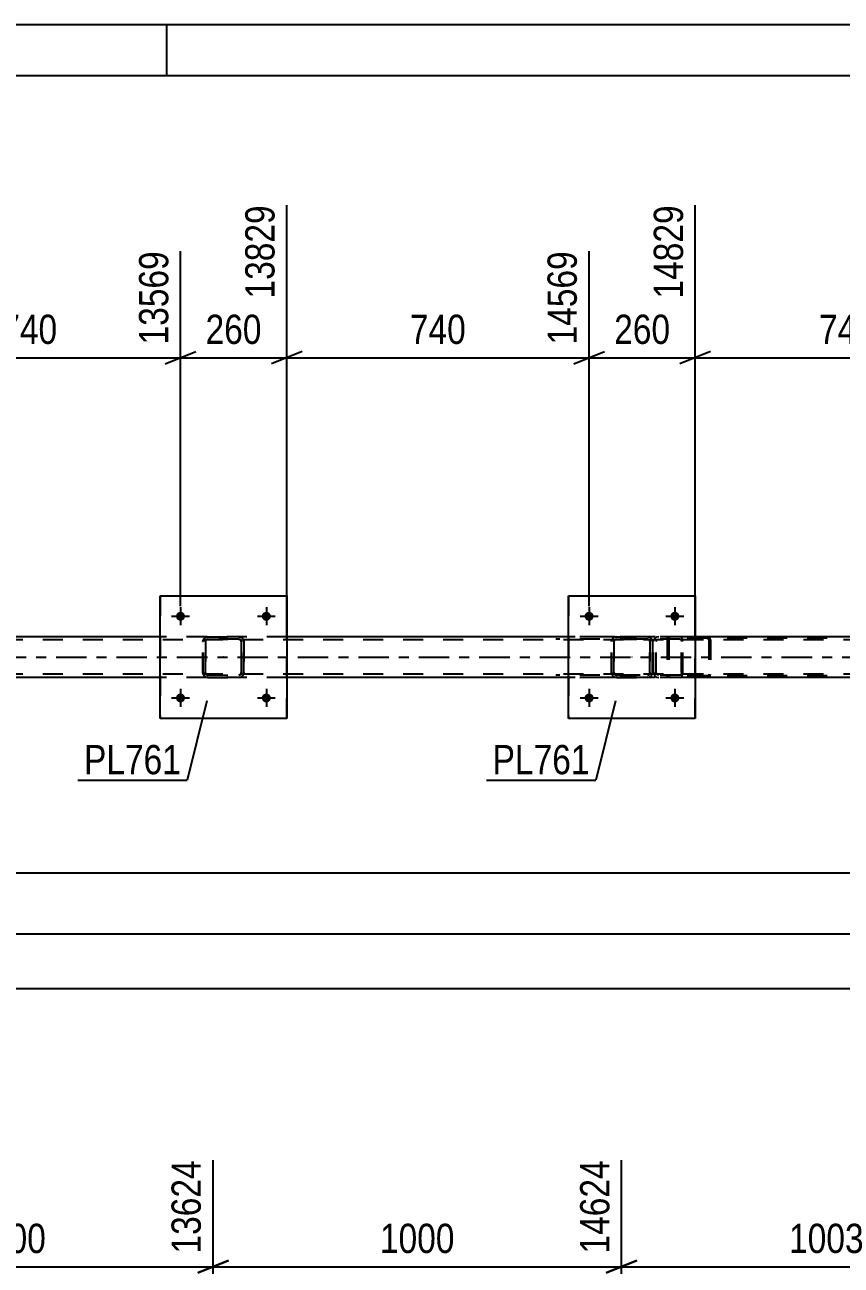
# Model space of a CAD drawing. Header units: millimetres. Extents: x -91 to 750, y -426 to 168.
# Drawn here: x 525.6 to 605.5, y 46.6 to 168.1 of the extents above; entities that cross this region are included whole.
import ezdxf

# ---------------------------------------------------------------- set-up
doc = ezdxf.new("R2010")
doc.units = ezdxf.units.MM
doc.linetypes.add('DXK_LINE_DOT2', pattern=[3.9198, 1.9599, -1.9599])
doc.linetypes.add('DXK_LINE_DOT3', pattern=[5.9187, 2.979, -0.9799, 0.9799, -0.9799])
doc.styles.add('Arial Narrow', font='ARIALN.TTF', dxfattribs={"height": 0.2})

# ---------------------------------------------------------------- blocks, each defined once
blk = doc.blocks.new('Unknown-814409585-1133')
at = {"color": 5, "linetype": 'Continuous'}
for p, q in [((749.5, 168.07), (-91.5, 168.07)), ((539.5, 163.07), (539.5, 168.07)), ((744.5, 163.07), (-86.5, 163.07))]:
    blk.add_line(p, q, dxfattribs=at)
blk = doc.blocks.new('Part-814409585-2484 - 2458')
at = {"color": 7, "linetype": 'DXK_LINE_DOT2'}
for p, q in [((543.03, 107.65), (543.07, 107.83)), ((543.03, 107.65), (543.04, 107.65)), ((543.03, 104.61), (543.03, 107.65)), ((543.07, 107.83), (543.04, 107.65)), ((543.04, 104.61), (543.04, 107.65)), ((543.29, 107.74), (543.27, 107.65)), ((543.28, 107.65), (543.27, 107.65)), ((543.27, 107.65), (543.27, 104.61)), ((543.28, 107.65), (543.29, 107.74)), ((543.28, 104.61), (543.28, 107.65)), ((543.29, 107.74), (543.35, 107.82)), ((543.34, 107.82), (543.29, 107.74)), ((543.33, 108.09), (543.51, 108.13)), ((543.52, 108.13), (543.33, 108.09)), ((543.42, 107.87), (543.34, 107.82)), ((543.35, 107.82), (543.42, 107.87)), ((543.42, 107.87), (543.52, 107.89)), ((543.51, 107.89), (543.42, 107.87)), ((543.52, 108.13), (543.51, 108.13)), ((543.51, 108.13), (546.55, 108.13)), ((543.51, 107.89), (543.52, 107.89)), ((546.55, 107.89), (543.51, 107.89)), ((543.52, 108.13), (546.56, 108.13)), ((543.52, 107.89), (546.56, 107.89)), ((546.55, 108.13), (546.56, 108.13)), ((546.55, 108.13), (546.74, 108.09)), ((546.56, 107.89), (546.55, 107.89)), ((546.64, 107.87), (546.55, 107.89)), ((546.74, 108.09), (546.56, 108.13)), ((546.56, 107.89), (546.65, 107.87)), ((546.64, 107.87), (546.65, 107.87)), ((546.72, 107.82), (546.64, 107.87)), ((546.65, 107.87), (546.73, 107.82)), ((546.77, 107.74), (546.72, 107.82)), ((546.73, 107.82), (546.78, 107.74)), ((546.79, 107.65), (546.77, 107.74)), ((546.78, 107.74), (546.8, 107.65)), ((546.8, 107.65), (546.79, 107.65)), ((546.79, 107.65), (546.79, 104.61)), ((546.8, 104.61), (546.8, 107.65)), ((547, 107.83), (547.03, 107.65)), ((547.04, 107.65), (547, 107.83)), ((547.04, 107.65), (547.03, 107.65)), ((547.03, 107.65), (547.03, 104.61)), ((547.04, 104.61), (547.04, 107.65)), ((543.04, 104.61), (543.03, 104.61)), ((543.07, 104.43), (543.03, 104.61)), ((543.04, 104.61), (543.07, 104.43)), ((543.27, 104.61), (543.28, 104.61)), ((543.27, 104.61), (543.29, 104.52)), ((543.29, 104.52), (543.28, 104.61)), ((543.35, 104.44), (543.29, 104.52)), ((543.29, 104.52), (543.34, 104.44)), ((546.72, 104.44), (546.77, 104.52)), ((546.78, 104.52), (546.73, 104.44)), ((546.77, 104.52), (546.79, 104.61)), ((546.8, 104.61), (546.78, 104.52)), ((546.79, 104.61), (546.8, 104.61)), ((547.03, 104.61), (547, 104.43)), ((547, 104.43), (547.04, 104.61)), ((547.03, 104.61), (547.04, 104.61)), ((543.33, 104.17), (543.33, 104.17)), ((543.51, 104.13), (543.33, 104.17)), ((543.33, 104.17), (543.52, 104.13)), ((543.34, 104.44), (543.42, 104.39)), ((543.42, 104.39), (543.35, 104.44)), ((543.52, 104.37), (543.42, 104.39)), ((543.42, 104.39), (543.51, 104.37)), ((543.52, 104.37), (543.51, 104.37)), ((543.51, 104.37), (546.55, 104.37)), ((543.52, 104.13), (543.51, 104.13)), ((543.51, 104.13), (546.55, 104.13)), ((543.52, 104.37), (546.56, 104.37)), ((543.52, 104.13), (546.56, 104.13)), ((546.55, 104.37), (546.64, 104.39)), ((546.55, 104.37), (546.56, 104.37)), ((546.74, 104.17), (546.55, 104.13)), ((546.55, 104.13), (546.56, 104.13)), ((546.65, 104.39), (546.56, 104.37)), ((546.56, 104.13), (546.74, 104.17)), ((546.64, 104.39), (546.72, 104.44)), ((546.73, 104.44), (546.65, 104.39))]:
    blk.add_line(p, q, dxfattribs=at)
at = {"color": 7, "linetype": 'DXK_LINE_DOT3'}
blk.add_line((545.04, 106.13), (545.03, 106.13), dxfattribs=at)
at = {"color": 7, "linetype": 'DXK_LINE_DOT2'}
for centre, start, end in [((543.51, 107.65), 112.5, 157.5), ((543.52, 107.65), 112.5, 157.5), ((546.55, 107.65), 22.5, 67.5), ((546.56, 107.65), 22.5, 67.5), ((543.51, 104.61), 202.5, 247.5), ((543.52, 104.61), 202.5, 247.5), ((546.55, 104.61), 292.5, 337.5), ((546.56, 104.61), 292.5, 337.5)]:
    blk.add_arc(centre, 0.48, start, end, dxfattribs=at)
blk = doc.blocks.new('Part-814409585-2548 - 2458')
at = {"color": 7, "linetype": 'DXK_LINE_DOT2'}
for p, q in [((646.91, 107.81), (49.24, 107.81)), ((551.24, 108.13), (538.84, 108.13)), ((591.23, 108.13), (578.83, 108.13)), ((646.91, 104.45), (49.24, 104.45)), ((551.24, 104.13), (538.84, 104.13)), ((591.23, 104.13), (578.83, 104.13))]:
    blk.add_line(p, q, dxfattribs=at)
at = {"color": 2, "linetype": 'Continuous'}
for p, q in [((538.84, 108.13), (511.24, 108.13)), ((578.83, 108.13), (551.24, 108.13)), ((618.94, 108.13), (591.23, 108.13)), ((538.84, 104.13), (511.24, 104.13)), ((578.83, 104.13), (551.24, 104.13)), ((618.94, 104.13), (591.23, 104.13))]:
    blk.add_line(p, q, dxfattribs=at)
at = {"color": 7, "linetype": 'DXK_LINE_DOT3'}
blk.add_line((49.24, 106.13), (646.91, 106.13), dxfattribs=at)
blk = doc.blocks.new('Bolt-814409585-2463 - 2458')
at = {"linetype": 'Continuous'}
for points in [[(580.39, 110.13), (580.4, 110.22), (580.43, 110.31), (580.48, 110.39), (580.54, 110.46), (580.61, 110.51), (580.7, 110.55), (580.79, 110.57), (580.88, 110.57), (580.97, 110.55), (581.05, 110.51), (581.13, 110.46), (581.19, 110.39), (581.24, 110.31), (581.26, 110.22), (581.27, 110.13), (581.26, 110.04), (581.24, 109.95), (581.19, 109.87), (581.13, 109.8), (581.05, 109.75), (580.97, 109.71), (580.88, 109.69), (580.79, 109.69), (580.7, 109.71), (580.61, 109.75), (580.54, 109.8), (580.48, 109.87), (580.43, 109.95), (580.4, 110.04)], [(588.79, 110.13), (588.8, 110.22), (588.83, 110.31), (588.88, 110.39), (588.94, 110.46), (589.01, 110.51), (589.1, 110.55), (589.19, 110.57), (589.28, 110.57), (589.37, 110.55), (589.45, 110.51), (589.53, 110.46), (589.59, 110.39), (589.64, 110.31), (589.66, 110.22), (589.67, 110.13), (589.66, 110.04), (589.64, 109.95), (589.59, 109.87), (589.53, 109.8), (589.45, 109.75), (589.37, 109.71), (589.28, 109.69), (589.19, 109.69), (589.1, 109.71), (589.01, 109.75), (588.94, 109.8), (588.88, 109.87), (588.83, 109.95), (588.8, 110.04)]]:
    blk.add_hatch(color=1, dxfattribs=at).paths.add_polyline_path(points)
at = {"color": 1, "linetype": 'Continuous'}
for p, q in [((580.83, 111.01), (580.83, 109.25)), ((589.23, 111.01), (589.23, 109.25)), ((579.95, 110.13), (581.71, 110.13)), ((588.35, 110.13), (590.11, 110.13))]:
    blk.add_line(p, q, dxfattribs=at)
blk = doc.blocks.new('Bolt-814409585-2464 - 2458')
at = {"linetype": 'Continuous'}
for points in [[(580.39, 102.13), (580.4, 102.22), (580.43, 102.31), (580.48, 102.39), (580.54, 102.46), (580.61, 102.51), (580.7, 102.55), (580.79, 102.57), (580.88, 102.57), (580.97, 102.55), (581.05, 102.51), (581.13, 102.46), (581.19, 102.39), (581.24, 102.31), (581.26, 102.22), (581.27, 102.13), (581.26, 102.04), (581.24, 101.95), (581.19, 101.87), (581.13, 101.8), (581.05, 101.75), (580.97, 101.71), (580.88, 101.69), (580.79, 101.69), (580.7, 101.71), (580.61, 101.75), (580.54, 101.8), (580.48, 101.87), (580.43, 101.95), (580.4, 102.04)], [(588.79, 102.13), (588.8, 102.22), (588.83, 102.31), (588.88, 102.39), (588.94, 102.46), (589.01, 102.51), (589.1, 102.55), (589.19, 102.57), (589.28, 102.57), (589.37, 102.55), (589.45, 102.51), (589.53, 102.46), (589.59, 102.39), (589.64, 102.31), (589.66, 102.22), (589.67, 102.13), (589.66, 102.04), (589.64, 101.95), (589.59, 101.87), (589.53, 101.8), (589.45, 101.75), (589.37, 101.71), (589.28, 101.69), (589.19, 101.69), (589.1, 101.71), (589.01, 101.75), (588.94, 101.8), (588.88, 101.87), (588.83, 101.95), (588.8, 102.04)]]:
    blk.add_hatch(color=1, dxfattribs=at).paths.add_polyline_path(points)
at = {"color": 1, "linetype": 'Continuous'}
for p, q in [((579.95, 102.13), (581.71, 102.13)), ((580.83, 103.01), (580.83, 101.25)), ((588.35, 102.13), (590.11, 102.13)), ((589.23, 103.01), (589.23, 101.25))]:
    blk.add_line(p, q, dxfattribs=at)
blk = doc.blocks.new('Part-814409585-2508 - 2458')
at = {"color": 2, "linetype": 'Continuous'}
for p, q in [((578.83, 100.13), (578.83, 112.13)), ((578.83, 112.13), (578.83, 112.13)), ((578.83, 112.13), (591.23, 112.13)), ((591.23, 112.13), (591.23, 100.13)), ((578.83, 100.13), (578.83, 100.13)), ((591.23, 100.13), (578.83, 100.13))]:
    blk.add_line(p, q, dxfattribs=at)
at = {"color": 7, "linetype": 'DXK_LINE_DOT2'}
for p, q in [((578.83, 112.13), (578.83, 100.13)), ((578.83, 112.13), (578.83, 112.13)), ((591.23, 100.13), (591.23, 112.13)), ((578.83, 100.13), (578.83, 100.13))]:
    blk.add_line(p, q, dxfattribs=at)
blk = doc.blocks.new('Part-814409585-2509 - 2458')
at = {"color": 7, "linetype": 'DXK_LINE_DOT2'}
for p, q in [((583.03, 107.65), (583.07, 107.83)), ((583.07, 107.83), (583.03, 107.65)), ((583.03, 104.61), (583.03, 107.65)), ((583.03, 107.65), (583.03, 107.65)), ((583.03, 104.61), (583.03, 107.65)), ((583.27, 107.65), (583.29, 107.74)), ((583.29, 107.74), (583.27, 107.65)), ((583.27, 104.61), (583.27, 107.65)), ((583.27, 107.65), (583.27, 107.65)), ((583.27, 107.65), (583.27, 104.61)), ((583.29, 107.74), (583.34, 107.82)), ((583.34, 107.82), (583.29, 107.74)), ((583.33, 108.09), (583.51, 108.13)), ((583.51, 108.13), (583.33, 108.09)), ((583.34, 107.82), (583.42, 107.87)), ((583.42, 107.87), (583.34, 107.82)), ((583.42, 107.87), (583.51, 107.89)), ((583.51, 107.89), (583.42, 107.87)), ((583.51, 108.13), (586.55, 108.13)), ((583.51, 108.13), (583.51, 108.13)), ((583.51, 108.13), (586.55, 108.13)), ((583.51, 107.89), (586.55, 107.89)), ((583.51, 107.89), (583.51, 107.89)), ((586.55, 107.89), (583.51, 107.89)), ((586.55, 108.13), (586.55, 108.13)), ((586.55, 108.13), (586.73, 108.09)), ((586.74, 108.09), (586.55, 108.13)), ((586.55, 107.89), (586.55, 107.89)), ((586.55, 107.89), (586.65, 107.87)), ((586.64, 107.87), (586.55, 107.89)), ((586.64, 107.87), (586.65, 107.87)), ((586.72, 107.82), (586.64, 107.87)), ((586.65, 107.87), (586.72, 107.82)), ((586.72, 107.82), (586.78, 107.74)), ((586.77, 107.74), (586.72, 107.82)), ((586.79, 107.65), (586.77, 107.74)), ((586.78, 107.74), (586.79, 107.65)), ((586.79, 104.61), (586.79, 107.65)), ((586.79, 107.65), (586.79, 107.65)), ((586.79, 107.65), (586.79, 104.61)), ((586.99, 107.83), (587.03, 107.65)), ((587.03, 107.65), (587, 107.83)), ((587.03, 104.61), (587.03, 107.65)), ((587.03, 107.65), (587.03, 107.65)), ((587.03, 107.65), (587.03, 104.61)), ((583.03, 104.61), (583.03, 104.61)), ((583.07, 104.43), (583.03, 104.61)), ((583.03, 104.61), (583.07, 104.43)), ((583.27, 104.61), (583.27, 104.61)), ((583.29, 104.52), (583.27, 104.61)), ((583.27, 104.61), (583.29, 104.52)), ((583.34, 104.44), (583.29, 104.52)), ((583.29, 104.52), (583.34, 104.44)), ((586.78, 104.52), (586.72, 104.44)), ((586.72, 104.44), (586.77, 104.52)), ((586.77, 104.52), (586.79, 104.61)), ((586.79, 104.61), (586.78, 104.52)), ((586.79, 104.61), (586.79, 104.61)), ((587.03, 104.61), (586.99, 104.43)), ((587, 104.43), (587.03, 104.61)), ((587.03, 104.61), (587.03, 104.61)), ((583.33, 104.17), (583.33, 104.17)), ((583.51, 104.13), (583.33, 104.17)), ((583.33, 104.17), (583.51, 104.13)), ((583.42, 104.39), (583.34, 104.44)), ((583.34, 104.44), (583.42, 104.39)), ((583.51, 104.37), (583.42, 104.39)), ((583.42, 104.39), (583.51, 104.37)), ((583.51, 104.37), (586.55, 104.37)), ((583.51, 104.37), (583.51, 104.37)), ((583.51, 104.37), (586.55, 104.37)), ((583.51, 104.13), (586.55, 104.13)), ((583.51, 104.13), (583.51, 104.13)), ((583.51, 104.13), (586.55, 104.13)), ((586.65, 104.39), (586.55, 104.37)), ((586.55, 104.37), (586.64, 104.39)), ((586.55, 104.37), (586.55, 104.37)), ((586.73, 104.17), (586.55, 104.13)), ((586.55, 104.13), (586.74, 104.17)), ((586.55, 104.13), (586.55, 104.13)), ((586.64, 104.39), (586.72, 104.44)), ((586.72, 104.44), (586.65, 104.39))]:
    blk.add_line(p, q, dxfattribs=at)
at = {"color": 7, "linetype": 'DXK_LINE_DOT3'}
blk.add_line((585.04, 106.13), (585.03, 106.13), dxfattribs=at)
at = {"color": 7, "linetype": 'DXK_LINE_DOT2'}
for centre, start, end in [((583.51, 107.65), 112.5, 157.5), ((583.51, 107.65), 112.5, 157.5), ((586.55, 107.65), 22.5, 67.5), ((586.55, 107.65), 22.5, 67.5), ((583.51, 104.61), 202.5, 247.5), ((583.51, 104.61), 202.5, 247.5), ((586.55, 104.61), 292.5, 337.5), ((586.55, 104.61), 292.5, 337.5)]:
    blk.add_arc(centre, 0.48, start, end, dxfattribs=at)
blk = doc.blocks.new('Part-814409585-2624 - 2458')
at = {"color": 7, "linetype": 'DXK_LINE_DOT2'}
for p, q in [((589.74, 108.13), (577.59, 108.13)), ((589.74, 107.89), (577.59, 107.89)), ((587.18, 107.79), (587.15, 107.65)), ((587.15, 104.61), (587.15, 107.65)), ((587.19, 107.83), (587.18, 107.79)), ((587.4, 107.65), (587.42, 107.74)), ((587.4, 104.61), (587.4, 107.65)), ((587.42, 107.74), (587.48, 107.82)), ((587.65, 108.13), (587.46, 108.09)), ((587.48, 107.82), (587.56, 107.87)), ((587.56, 107.87), (587.65, 107.89)), ((588.47, 108.13), (588.47, 107.89)), ((589.85, 108.09), (589.74, 108.13)), ((589.74, 107.89), (589.8, 107.87)), ((589.8, 107.87), (589.84, 107.82)), ((589.84, 107.82), (589.87, 107.74)), ((589.94, 107.99), (589.85, 108.09)), ((589.87, 107.74), (589.88, 107.65)), ((589.88, 104.61), (589.88, 107.65)), ((589.99, 107.83), (589.94, 107.99)), ((590.02, 107.65), (589.99, 107.83)), ((590.02, 104.61), (590.02, 107.65)), ((587.15, 104.61), (587.19, 104.43)), ((587.42, 104.52), (587.4, 104.61)), ((587.48, 104.44), (587.42, 104.52)), ((589.87, 104.52), (589.84, 104.44)), ((589.88, 104.61), (589.87, 104.52)), ((589.99, 104.43), (590.02, 104.61)), ((589.74, 104.37), (577.59, 104.37)), ((589.74, 104.13), (577.59, 104.13)), ((587.46, 104.17), (587.65, 104.13)), ((587.56, 104.39), (587.48, 104.44)), ((587.65, 104.37), (587.56, 104.39)), ((588.47, 104.13), (588.47, 104.37)), ((589.8, 104.39), (589.74, 104.37)), ((589.74, 104.13), (589.85, 104.17)), ((589.84, 104.44), (589.8, 104.39)), ((589.85, 104.17), (589.94, 104.27)), ((589.94, 104.27), (589.95, 104.3)), ((589.95, 104.3), (589.99, 104.43))]:
    blk.add_line(p, q, dxfattribs=at)
for centre, start, end in [((587.64, 107.63), 111.1941, 156.1506), ((587.64, 104.63), 203.8494, 248.8059)]:
    blk.add_arc(centre, 0.492, start, end, dxfattribs=at)
blk = doc.blocks.new('Part-814409585-2767 - 2458')
at = {"color": 7, "linetype": 'DXK_LINE_DOT2'}
for p, q in [((588.49, 107.93), (588.47, 107.81)), ((588.47, 107.81), (588.47, 104.45)), ((588.64, 107.81), (588.65, 107.87)), ((588.64, 107.81), (588.64, 104.45)), ((588.65, 107.87), (588.69, 107.92)), ((588.81, 108.13), (588.68, 108.11)), ((588.69, 107.92), (588.74, 107.96)), ((588.74, 107.96), (588.81, 107.97)), ((604.14, 108.13), (588.81, 108.13)), ((604.14, 107.97), (588.81, 107.97)), ((592.51, 108.11), (592.38, 108.13)), ((592.38, 107.97), (592.45, 107.96)), ((592.45, 107.96), (592.47, 107.94)), ((592.47, 107.94), (592.51, 107.92)), ((592.51, 107.92), (592.54, 107.87)), ((592.54, 107.87), (592.55, 107.81)), ((592.55, 107.81), (592.55, 104.45)), ((592.73, 107.81), (592.7, 107.93)), ((592.73, 107.81), (592.73, 104.45)), ((588.47, 104.45), (588.49, 104.33)), ((588.65, 104.39), (588.64, 104.45)), ((588.69, 104.34), (588.65, 104.39)), ((588.68, 104.15), (588.81, 104.13)), ((588.74, 104.3), (588.69, 104.34)), ((588.81, 104.29), (588.74, 104.3)), ((604.14, 104.29), (588.81, 104.29)), ((604.14, 104.13), (588.81, 104.13)), ((592.45, 104.3), (592.38, 104.29)), ((592.38, 104.13), (592.51, 104.15)), ((592.51, 104.34), (592.45, 104.3)), ((592.54, 104.39), (592.51, 104.34)), ((592.55, 104.45), (592.54, 104.39)), ((592.7, 104.33), (592.73, 104.45))]:
    blk.add_line(p, q, dxfattribs=at)
for centre, start, end in [((588.8, 107.8), 110.7583, 155.68), ((592.4, 107.8), 24.32, 69.2417), ((588.8, 104.46), 204.32, 249.2417), ((592.4, 104.46), 290.7583, 335.68)]:
    blk.add_arc(centre, 0.331, start, end, dxfattribs=at)
blk = doc.blocks.new('Part-814409585-2775 - 2458')
at = {"color": 2, "linetype": 'Continuous'}
for p, q in [((538.84, 100.13), (538.84, 112.13)), ((538.84, 112.13), (538.84, 112.13)), ((538.84, 112.13), (551.24, 112.13)), ((551.24, 112.13), (551.24, 100.13)), ((538.84, 100.13), (538.84, 100.13)), ((551.24, 100.13), (538.84, 100.13))]:
    blk.add_line(p, q, dxfattribs=at)
at = {"color": 7, "linetype": 'DXK_LINE_DOT2'}
for p, q in [((538.84, 112.13), (538.84, 100.13)), ((538.84, 112.13), (538.84, 112.13)), ((551.24, 100.13), (551.24, 112.13)), ((538.84, 100.13), (538.84, 100.13))]:
    blk.add_line(p, q, dxfattribs=at)
blk = doc.blocks.new('Bolt-814409585-2776 - 2458')
at = {"linetype": 'Continuous'}
for points in [[(540.4, 102.13), (540.41, 102.22), (540.43, 102.31), (540.48, 102.39), (540.54, 102.46), (540.62, 102.51), (540.7, 102.55), (540.79, 102.57), (540.88, 102.57), (540.97, 102.55), (541.06, 102.51), (541.13, 102.46), (541.19, 102.39), (541.24, 102.31), (541.27, 102.22), (541.28, 102.13), (541.27, 102.04), (541.24, 101.95), (541.19, 101.87), (541.13, 101.8), (541.06, 101.75), (540.97, 101.71), (540.88, 101.69), (540.79, 101.69), (540.7, 101.71), (540.62, 101.75), (540.54, 101.8), (540.48, 101.87), (540.43, 101.95), (540.41, 102.04)], [(548.8, 102.13), (548.81, 102.22), (548.83, 102.31), (548.88, 102.39), (548.94, 102.46), (549.02, 102.51), (549.1, 102.55), (549.19, 102.57), (549.28, 102.57), (549.37, 102.55), (549.46, 102.51), (549.53, 102.46), (549.59, 102.39), (549.64, 102.31), (549.67, 102.22), (549.68, 102.13), (549.67, 102.04), (549.64, 101.95), (549.59, 101.87), (549.53, 101.8), (549.46, 101.75), (549.37, 101.71), (549.28, 101.69), (549.19, 101.69), (549.1, 101.71), (549.02, 101.75), (548.94, 101.8), (548.88, 101.87), (548.83, 101.95), (548.81, 102.04)]]:
    blk.add_hatch(color=1, dxfattribs=at).paths.add_polyline_path(points)
at = {"color": 1, "linetype": 'Continuous'}
for p, q in [((539.96, 102.13), (541.72, 102.13)), ((540.84, 103.01), (540.84, 101.25)), ((548.36, 102.13), (550.12, 102.13)), ((549.24, 103.01), (549.24, 101.25))]:
    blk.add_line(p, q, dxfattribs=at)
blk = doc.blocks.new('Bolt-814409585-2777 - 2458')
at = {"linetype": 'Continuous'}
for points in [[(540.4, 110.13), (540.41, 110.22), (540.43, 110.31), (540.48, 110.39), (540.54, 110.46), (540.62, 110.51), (540.7, 110.55), (540.79, 110.57), (540.88, 110.57), (540.97, 110.55), (541.06, 110.51), (541.13, 110.46), (541.19, 110.39), (541.24, 110.31), (541.27, 110.22), (541.28, 110.13), (541.27, 110.04), (541.24, 109.95), (541.19, 109.87), (541.13, 109.8), (541.06, 109.75), (540.97, 109.71), (540.88, 109.69), (540.79, 109.69), (540.7, 109.71), (540.62, 109.75), (540.54, 109.8), (540.48, 109.87), (540.43, 109.95), (540.41, 110.04)], [(548.8, 110.13), (548.81, 110.22), (548.83, 110.31), (548.88, 110.39), (548.94, 110.46), (549.02, 110.51), (549.1, 110.55), (549.19, 110.57), (549.28, 110.57), (549.37, 110.55), (549.46, 110.51), (549.53, 110.46), (549.59, 110.39), (549.64, 110.31), (549.67, 110.22), (549.68, 110.13), (549.67, 110.04), (549.64, 109.95), (549.59, 109.87), (549.53, 109.8), (549.46, 109.75), (549.37, 109.71), (549.28, 109.69), (549.19, 109.69), (549.1, 109.71), (549.02, 109.75), (548.94, 109.8), (548.88, 109.87), (548.83, 109.95), (548.81, 110.04)]]:
    blk.add_hatch(color=1, dxfattribs=at).paths.add_polyline_path(points)
at = {"color": 1, "linetype": 'Continuous'}
for p, q in [((540.84, 111.01), (540.84, 109.25)), ((549.24, 111.01), (549.24, 109.25)), ((539.96, 110.13), (541.72, 110.13)), ((548.36, 110.13), (550.12, 110.13))]:
    blk.add_line(p, q, dxfattribs=at)
blk = doc.blocks.new('StraightDimension-814409585-15538 - 2458')
at = {"color": 7, "linetype": 'Continuous'}
for p, q in [((591.23, 109.13), (591.23, 150.41)), ((620.94, 111.13), (620.94, 145.91)), ((592.73, 136.06), (589.73, 134.86)), ((591.23, 135.46), (620.94, 135.46)), ((619.44, 134.86), (622.44, 136.06))]:
    blk.add_line(p, q, dxfattribs=at)
at = {"color": 0}
blk.add_wipeout([(609.43, 136.21), (609.43, 140.41), (602.74, 140.41), (602.74, 136.21)], dxfattribs=at)
at = {"color": 3, "style": 'Arial Narrow'}
blk.add_text('743', height=2.863, dxfattribs=at).set_placement((603.34, 136.81))
at = {"color": 0, "linetype": 'Continuous'}
blk.add_wipeout([(620.34, 146.51), (616.14, 146.51), (616.14, 136.16), (620.34, 136.16)], dxfattribs=at)
at = {"color": 3, "linetype": 'Continuous', "style": 'Arial Narrow'}
blk.add_text('15572', height=2.863, rotation=90.0002, dxfattribs=at).set_placement((619.74, 136.76))
blk = doc.blocks.new('StraightDimension-814409585-2846 - 2458')
at = {"color": 7, "linetype": 'Continuous'}
blk.add_line((81.75, 84.99), (646.91, 84.99), dxfattribs=at)
blk = doc.blocks.new('StraightDimension-814409585-10562 - 2458')
at = {"color": 7, "linetype": 'Continuous'}
blk.add_line((7.32, 79.02), (646.91, 79.02), dxfattribs=at)
blk = doc.blocks.new('StraightDimension-814409585-15539 - 2458')
at = {"color": 7, "linetype": 'Continuous'}
for p, q in [((591.23, 109.13), (591.23, 150.41)), ((580.83, 111.13), (580.83, 145.91)), ((579.33, 134.86), (582.33, 136.06)), ((580.83, 135.46), (591.23, 135.46)), ((592.73, 136.06), (589.73, 134.86))]:
    blk.add_line(p, q, dxfattribs=at)
at = {"color": 0}
blk.add_wipeout([(589.38, 136.21), (589.38, 140.41), (582.69, 140.41), (582.69, 136.21)], dxfattribs=at)
at = {"color": 3, "style": 'Arial Narrow'}
blk.add_text('260', height=2.863, dxfattribs=at).set_placement((583.29, 136.81))
at = {"color": 0, "linetype": 'Continuous'}
blk.add_wipeout([(590.63, 151.01), (586.43, 151.01), (586.43, 140.66), (590.63, 140.66)], dxfattribs=at)
at = {"color": 3, "linetype": 'Continuous', "style": 'Arial Narrow'}
blk.add_text('14829', height=2.863, rotation=90.0002, dxfattribs=at).set_placement((590.03, 141.26))
blk = doc.blocks.new('StraightDimension-814409585-15540 - 2458')
at = {"color": 7, "linetype": 'Continuous'}
for p, q in [((551.24, 109.13), (551.24, 150.41)), ((580.83, 111.13), (580.83, 145.91)), ((552.74, 136.06), (549.74, 134.86)), ((551.24, 135.46), (580.83, 135.46)), ((579.33, 134.86), (582.33, 136.06))]:
    blk.add_line(p, q, dxfattribs=at)
at = {"color": 0}
blk.add_wipeout([(569.38, 136.21), (569.38, 140.41), (562.69, 140.41), (562.69, 136.21)], dxfattribs=at)
at = {"color": 3, "style": 'Arial Narrow'}
blk.add_text('740', height=2.863, dxfattribs=at).set_placement((563.29, 136.81))
at = {"color": 0, "linetype": 'Continuous'}
blk.add_wipeout([(580.23, 146.51), (576.03, 146.51), (576.03, 136.16), (580.23, 136.16)], dxfattribs=at)
at = {"color": 3, "linetype": 'Continuous', "style": 'Arial Narrow'}
blk.add_text('14569', height=2.863, rotation=90.0002, dxfattribs=at).set_placement((579.63, 136.76))
blk = doc.blocks.new('StraightDimension-814409585-15541 - 2458')
at = {"color": 7, "linetype": 'Continuous'}
for p, q in [((551.24, 109.13), (551.24, 150.41)), ((540.84, 111.13), (540.84, 145.91)), ((539.34, 134.86), (542.34, 136.06)), ((540.84, 135.46), (551.24, 135.46)), ((552.74, 136.06), (549.74, 134.86))]:
    blk.add_line(p, q, dxfattribs=at)
at = {"color": 0}
blk.add_wipeout([(549.38, 136.21), (549.38, 140.41), (542.69, 140.41), (542.69, 136.21)], dxfattribs=at)
at = {"color": 3, "style": 'Arial Narrow'}
blk.add_text('260', height=2.863, dxfattribs=at).set_placement((543.29, 136.81))
at = {"color": 0, "linetype": 'Continuous'}
blk.add_wipeout([(550.64, 151.01), (546.44, 151.01), (546.44, 140.66), (550.64, 140.66)], dxfattribs=at)
at = {"color": 3, "linetype": 'Continuous', "style": 'Arial Narrow'}
blk.add_text('13829', height=2.863, rotation=90.0002, dxfattribs=at).set_placement((550.04, 141.26))
blk = doc.blocks.new('StraightDimension-814409585-15542 - 2458')
at = {"color": 7, "linetype": 'Continuous'}
for p, q in [((511.24, 109.13), (511.24, 150.41)), ((540.84, 111.13), (540.84, 145.91)), ((512.74, 136.06), (509.74, 134.86)), ((511.24, 135.46), (540.84, 135.46)), ((539.34, 134.86), (542.34, 136.06))]:
    blk.add_line(p, q, dxfattribs=at)
at = {"color": 0}
blk.add_wipeout([(529.38, 136.21), (529.38, 140.41), (522.69, 140.41), (522.69, 136.21)], dxfattribs=at)
at = {"color": 3, "style": 'Arial Narrow'}
blk.add_text('740', height=2.863, dxfattribs=at).set_placement((523.29, 136.81))
at = {"color": 0, "linetype": 'Continuous'}
blk.add_wipeout([(540.24, 146.51), (536.04, 146.51), (536.04, 136.16), (540.24, 136.16)], dxfattribs=at)
at = {"color": 3, "linetype": 'Continuous', "style": 'Arial Narrow'}
blk.add_text('13569', height=2.863, rotation=90.0002, dxfattribs=at).set_placement((539.64, 136.76))
blk = doc.blocks.new('StraightDimension-814409585-15921 - 2458')
at = {"color": 7, "linetype": 'Continuous'}
blk.add_line((6.68, 73.67), (647.55, 73.67), dxfattribs=at)
blk = doc.blocks.new('StraightDimension-814409585-16879 - 3638')
at = {"color": 7, "linetype": 'Continuous'}
for p, q in [((584.02, 17.64), (584.02, 56.85)), ((624.12, 17.64), (624.12, 56.85)), ((585.52, 47.01), (582.52, 45.81)), ((584.02, 46.41), (624.12, 46.41)), ((622.62, 45.81), (625.62, 47.01))]:
    blk.add_line(p, q, dxfattribs=at)
at = {"color": 0}
blk.add_wipeout([(608.33, 47.16), (608.33, 51.36), (599.81, 51.36), (599.81, 47.16)], dxfattribs=at)
at = {"color": 3, "style": 'Arial Narrow'}
blk.add_text('1003', height=2.863, dxfattribs=at).set_placement((600.41, 47.76))
at = {"color": 0, "linetype": 'Continuous'}
blk.add_wipeout([(623.52, 57.45), (619.32, 57.45), (619.32, 47.11), (623.52, 47.11)], dxfattribs=at)
at = {"color": 3, "linetype": 'Continuous', "style": 'Arial Narrow'}
blk.add_text('15627', height=2.863, rotation=90.0002, dxfattribs=at).set_placement((622.92, 47.71))
blk = doc.blocks.new('StraightDimension-814409585-16880 - 3638')
at = {"color": 7, "linetype": 'Continuous'}
for p, q in [((544.02, 17.64), (544.02, 56.85)), ((584.02, 17.64), (584.02, 56.85)), ((545.52, 47.01), (542.52, 45.81)), ((544.02, 46.41), (584.02, 46.41)), ((582.52, 45.81), (585.52, 47.01))]:
    blk.add_line(p, q, dxfattribs=at)
at = {"color": 0}
blk.add_wipeout([(568.28, 47.16), (568.28, 51.36), (559.76, 51.36), (559.76, 47.16)], dxfattribs=at)
at = {"color": 3, "style": 'Arial Narrow'}
blk.add_text('1000', height=2.863, dxfattribs=at).set_placement((560.36, 47.76))
at = {"color": 0, "linetype": 'Continuous'}
blk.add_wipeout([(583.42, 57.45), (579.22, 57.45), (579.22, 47.11), (583.42, 47.11)], dxfattribs=at)
at = {"color": 3, "linetype": 'Continuous', "style": 'Arial Narrow'}
blk.add_text('14624', height=2.863, rotation=90.0002, dxfattribs=at).set_placement((582.82, 47.71))
blk = doc.blocks.new('StraightDimension-814409585-16881 - 3638')
at = {"color": 7, "linetype": 'Continuous'}
for p, q in [((504.02, 17.64), (504.02, 56.85)), ((544.02, 17.64), (544.02, 56.85)), ((505.52, 47.01), (502.52, 45.81)), ((504.02, 46.41), (544.02, 46.41)), ((542.52, 45.81), (545.52, 47.01))]:
    blk.add_line(p, q, dxfattribs=at)
at = {"color": 0}
blk.add_wipeout([(528.28, 47.16), (528.28, 51.36), (519.76, 51.36), (519.76, 47.16)], dxfattribs=at)
at = {"color": 3, "style": 'Arial Narrow'}
blk.add_text('1000', height=2.863, dxfattribs=at).set_placement((520.36, 47.76))
at = {"color": 0, "linetype": 'Continuous'}
blk.add_wipeout([(543.42, 57.45), (539.22, 57.45), (539.22, 47.11), (543.42, 47.11)], dxfattribs=at)
at = {"color": 3, "linetype": 'Continuous', "style": 'Arial Narrow'}
blk.add_text('13624', height=2.863, rotation=90.0002, dxfattribs=at).set_placement((542.82, 47.71))
blk = doc.blocks.new('Mark-814409585-2504 - 2458')
at = {"color": 0}
blk.add_wipeout([(580.89, 94.66), (580.89, 97.66), (571.39, 97.66), (571.39, 94.66)], dxfattribs=at)
blk.add_wipeout([(580.89, 94.66), (580.89, 97.66), (571.39, 97.66), (571.39, 94.66)], dxfattribs=at)
at = {"color": 30, "linetype": 'Continuous'}
for p in [(583.43, 101.84), (570.79, 94.06)]:
    blk.add_line(p, (581.49, 94.06), dxfattribs=at)
at = {"color": 3, "style": 'Arial Narrow'}
blk.add_text('PL761', height=2.863, dxfattribs=at).set_placement((571.39, 94.66))
blk = doc.blocks.new('Mark-814409585-2771 - 2458')
at = {"color": 0}
blk.add_wipeout([(540.9, 94.66), (540.9, 97.66), (531.39, 97.66), (531.39, 94.66)], dxfattribs=at)
blk.add_wipeout([(540.9, 94.66), (540.9, 97.66), (531.39, 97.66), (531.39, 94.66)], dxfattribs=at)
at = {"color": 30, "linetype": 'Continuous'}
for p in [(543.43, 101.84), (530.79, 94.06)]:
    blk.add_line(p, (541.5, 94.06), dxfattribs=at)
at = {"color": 3, "style": 'Arial Narrow'}
blk.add_text('PL761', height=2.863, dxfattribs=at).set_placement((531.39, 94.66))

msp = doc.modelspace()

# ---------------------------------------------------------------- block references
for name in ['Unknown-814409585-1133', 'Part-814409585-2775 - 2458', 'Part-814409585-2508 - 2458', 'Bolt-814409585-2777 - 2458', 'Bolt-814409585-2463 - 2458', 'Part-814409585-2548 - 2458', 'Part-814409585-2484 - 2458', 'Part-814409585-2624 - 2458', 'Part-814409585-2509 - 2458', 'Part-814409585-2767 - 2458', 'Bolt-814409585-2776 - 2458', 'Bolt-814409585-2464 - 2458']:
    msp.add_blockref(name, (0, 0))

# ---------------------------------------------------------------- next in the draw order: block references
for name in ['StraightDimension-814409585-15538 - 2458', 'StraightDimension-814409585-2846 - 2458', 'StraightDimension-814409585-16879 - 3638']:
    msp.add_blockref(name, (0, 0))

# ---------------------------------------------------------------- next in the draw order: block references
for name in ['StraightDimension-814409585-15539 - 2458', 'StraightDimension-814409585-10562 - 2458', 'StraightDimension-814409585-16880 - 3638']:
    msp.add_blockref(name, (0, 0))

# ---------------------------------------------------------------- next in the draw order: block references
for name in ['StraightDimension-814409585-15540 - 2458', 'StraightDimension-814409585-15921 - 2458', 'StraightDimension-814409585-16881 - 3638']:
    msp.add_blockref(name, (0, 0))

# ---------------------------------------------------------------- next in the draw order: block references
for name in ['StraightDimension-814409585-15541 - 2458', 'Mark-814409585-2771 - 2458', 'Mark-814409585-2504 - 2458']:
    msp.add_blockref(name, (0, 0))

# ---------------------------------------------------------------- next in the draw order: block references
msp.add_blockref('StraightDimension-814409585-15542 - 2458', (0, 0))

doc.saveas('drawing.dxf')
